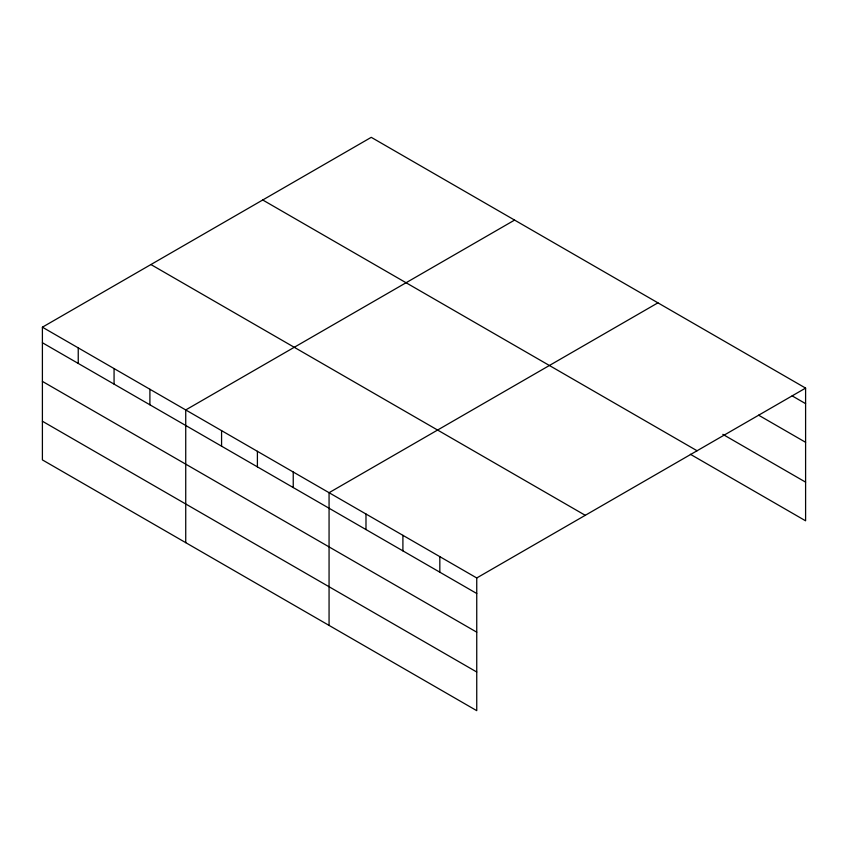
<?xml version="1.0" encoding="UTF-8"?>
<svg xmlns="http://www.w3.org/2000/svg" width="848" height="848" viewBox="0 0 848 848"><rect width="100%" height="100%" fill="white"/><g stroke="black" fill="none" stroke-linecap="round" stroke-linejoin="round"><path stroke-width="1.27" d="M42.4 327.19L476.746 577.965L476.746 710.666L42.4 459.902L42.4 327.19L371.254 137.334L805.6 388.098L805.6 520.81L690.367 454.274M514.588 220.088L185.733 409.944L185.733 542.656M657.921 302.842L329.066 492.699L329.066 625.411M476.746 577.965L805.6 388.098M792.17 395.889L805.6 403.648M758.61 415.181L805.6 442.306M722.814 434.346L805.6 482.141M262.732 199.99L697.077 450.754M150.923 264.544L585.268 515.308M42.4 342.74L476.746 593.505M42.4 381.399L476.746 632.173M42.4 421.233L476.746 672.008M439.826 556.648L439.826 572.188M402.906 535.332L402.906 550.871M365.986 514.015L365.986 529.555M293.238 472.007L293.238 487.558M257.4 451.327L257.4 466.866M221.572 430.636L221.572 446.175M149.905 389.264L149.905 404.803M114.067 368.573L114.067 384.112M78.239 347.881L78.239 363.421"/></g></svg>
